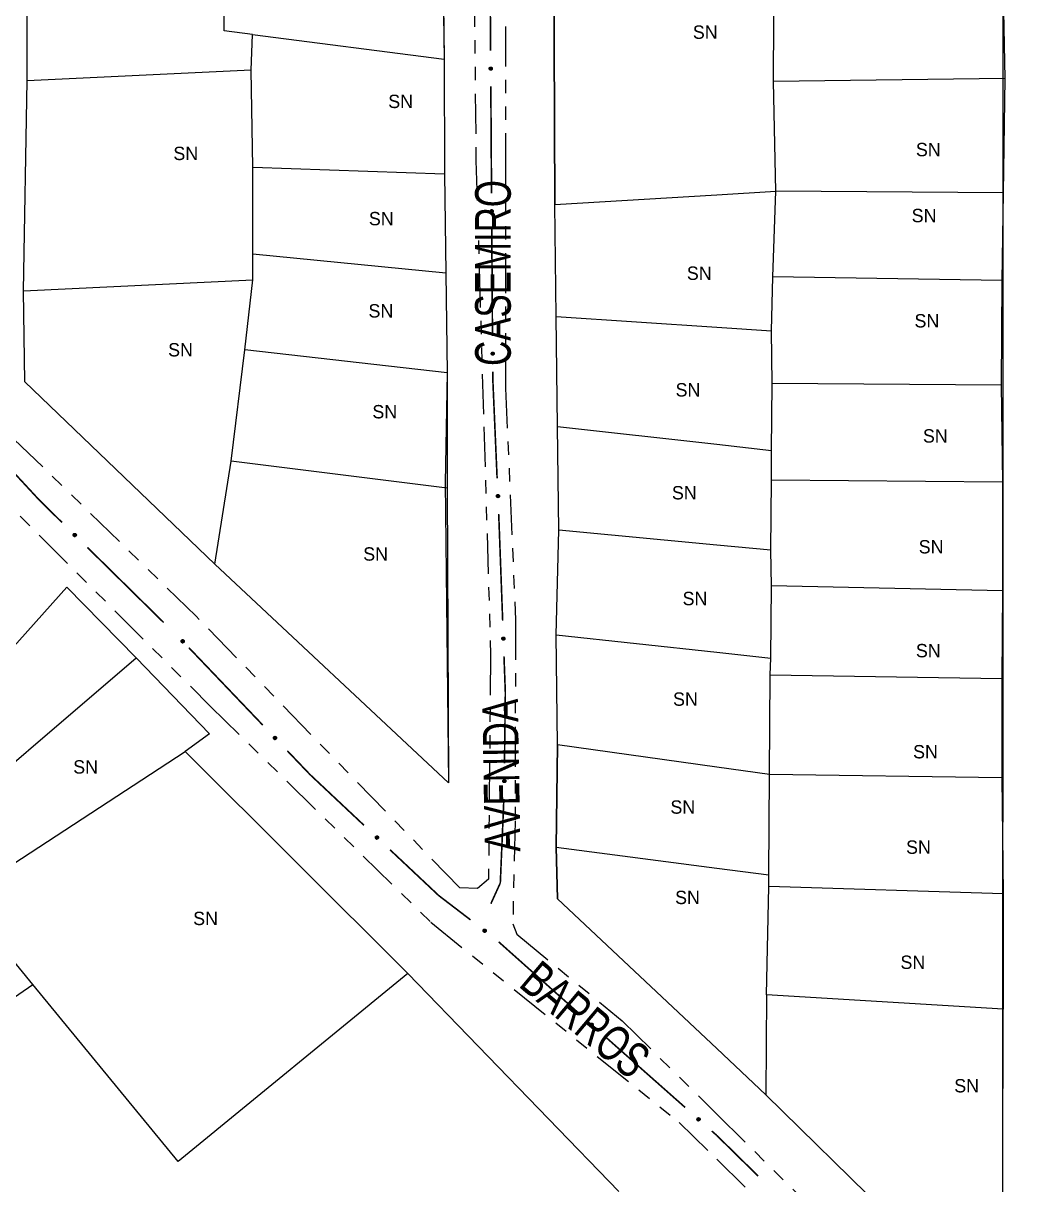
# Model space of a CAD drawing. Extents: x 207981 to 210201, y 4876477 to 4878908.
# Drawn here: x 209197.1 to 209309.6, y 4877688.4 to 4877818.8 of the extents above; entities that cross this region are included whole.
import ezdxf
from ezdxf.enums import TextEntityAlignment as Align

# ---------------------------------------------------------------- set-up
doc = ezdxf.new("R2010")
doc.units = 0
doc.header["$LTSCALE"] = 1.5
doc.header["$MEASUREMENT"] = 0
doc.linetypes.add('TRACO_25', pattern=[8, 3, -1, 1, -1, 1, -1])
for name, color, linetype in [('CD_MALHA_LOTES', 7, 'CONTINUOUS'), ('RU-QUADRA', 210, 'CONTINUOUS'), ('SV-EIXO-RUA-N-PAV', 6, 'CONTINUOUS'), ('SV-RUA-NAO-PAV', 7, 'CONTINUOUS'), ('SV-TXT-RUA-N-PAV', 7, 'CONTINUOUS'), ('Th_NmrPort', 1, 'CONTINUOUS')]:
    doc.layers.add(name, color=color, linetype=linetype)
doc.styles.add('ARIAL', font='ARIAL.SHX')

msp = doc.modelspace()

# ---------------------------------------------------------------- linework, layer by layer
at = {"layer": 'CD_MALHA_LOTES', "linetype": 'Continuous', "flags": 128}
for points in [[(209256.57, 4877835.21), (209256.72, 4877798.42)], [(209197.52, 4877812.28), (209197.52, 4877826.45)], [(209219.62, 4877817.92), (209219.62, 4877826.61)], [(209244.15, 4877827.14), (209244.3, 4877814.72)], [(209306.980725, 4877825.804374), (209307.215031, 4877812.56609)], [(209222.82, 4877817.51), (209219.62, 4877817.92)], [(209222.66, 4877813.5), (209222.82, 4877817.51)], [(209222.82, 4877817.51), (209244.3, 4877814.72)], [(209244.3, 4877814.72), (209244.34, 4877801.84)], [(209222.66, 4877813.5), (209197.52, 4877812.28)], [(209222.85, 4877802.61), (209222.66, 4877813.5)], [(209197.1, 4877788.74), (209197.52, 4877812.28)], [(209307.215031, 4877812.56609), (209281.285178, 4877812.214631)], [(209281.519484, 4877799.913572), (209281.285178, 4877812.214631)], [(209307.215031, 4877812.56609), (209307.058827, 4877799.718317)], [(209222.85, 4877792.85), (209222.85, 4877802.61)], [(209222.85, 4877802.61), (209244.34, 4877801.84)], [(209244.34, 4877801.84), (209244.49, 4877790.72)], [(209256.72, 4877798.42), (209274.900537, 4877799.51494)], [(209274.900537, 4877799.51494), (209281.519484, 4877799.913572)], [(209281.207076, 4877790.30703), (209281.519484, 4877799.913572)], [(209307.058827, 4877799.718317), (209281.519484, 4877799.913572)], [(209307.058827, 4877799.718317), (209306.902623, 4877789.877469)], [(209256.87, 4877785.85), (209256.72, 4877798.42)], [(209222.85, 4877789.96), (209222.85, 4877792.85)], [(209244.49, 4877790.72), (209222.85, 4877792.85)], [(209197.1, 4877788.74), (209222.85, 4877789.96)], [(209221.94, 4877782.11), (209222.85, 4877789.96)], [(209244.49, 4877790.72), (209244.64, 4877779.52)], [(209281.050872, 4877784.254127), (209281.207076, 4877790.30703)], [(209306.902623, 4877789.877469), (209281.207076, 4877790.30703)], [(209306.902623, 4877789.877469), (209306.824521, 4877778.123123)], [(209218.59, 4877758.04), (209197.26, 4877778.53), (209197.1, 4877788.74)], [(209256.87, 4877785.85), (209274.900119, 4877784.66006)], [(209257.02, 4877773.5), (209256.87, 4877785.85)], [(209274.900119, 4877784.66006), (209281.050872, 4877784.254127)], [(209220.42, 4877769.62), (209221.94, 4877782.11)], [(209244.64, 4877779.52), (209221.94, 4877782.11)], [(209244.64, 4877779.52), (209244.64, 4877766.57)], [(209281.050872, 4877770.820589), (209281.128974, 4877778.318378)], [(209306.824521, 4877778.123123), (209281.128974, 4877778.318378)], [(209306.824521, 4877778.123123), (209306.980725, 4877767.266949)], [(209257.02, 4877773.5), (209274.899748, 4877771.506431)], [(209257.18, 4877761.85), (209257.02, 4877773.5)], [(209274.899748, 4877771.506431), (209281.050872, 4877770.820589)], [(209281.050872, 4877767.462204), (209281.050872, 4877770.820589)], [(209218.59, 4877758.04), (209220.42, 4877769.62)], [(209244.64, 4877766.57), (209220.42, 4877769.62)], [(209244.64, 4877766.57), (209244.8, 4877733.5)], [(209280.97277, 4877759.612957), (209281.050872, 4877767.462204)], [(209306.980725, 4877767.266949), (209281.050872, 4877767.462204)], [(209306.980725, 4877767.266949), (209306.980725, 4877755.043991)], [(209256.87, 4877750.11), (209257.18, 4877761.85)], [(209274.899429, 4877760.183984), (209257.18, 4877761.85)], [(209280.97277, 4877759.612957), (209274.899429, 4877760.183984)], [(209281.050872, 4877755.629756), (209280.97277, 4877759.612957)], [(209244.8, 4877733.5), (209218.59, 4877758.04)], [(209181.03, 4877732.06), (209201.98, 4877755.45)], [(209201.98, 4877755.45), (209209.75, 4877747.52)], [(209280.97277, 4877747.507152), (209281.050872, 4877755.629756)], [(209306.980725, 4877755.043991), (209281.050872, 4877755.629756)], [(209306.980725, 4877755.043991), (209306.902623, 4877745.203144)], [(209256.87, 4877750.11), (209274.899091, 4877748.163046)], [(209257.02, 4877737.77), (209256.87, 4877750.11)], [(209274.899091, 4877748.163046), (209280.97277, 4877747.507152)], [(209185.29, 4877726.57), (209209.75, 4877747.52)], [(209209.75, 4877747.52), (209217.98, 4877738.99)], [(209280.894668, 4877745.632704), (209280.97277, 4877747.507152)], [(209280.816566, 4877734.425072), (209280.894668, 4877745.632704)], [(209280.894668, 4877745.632704), (209306.902623, 4877745.203144)], [(209306.902623, 4877745.203144), (209306.902623, 4877734.073613)], [(209217.98, 4877738.99), (209215.24, 4877737.01)], [(209257.02, 4877737.77), (209256.87, 4877726.27)], [(209280.816566, 4877734.425072), (209274.898727, 4877735.256904), (209257.02, 4877737.77)], [(209190.17, 4877720.63), (209215.24, 4877737.01)], [(209215.24, 4877737.01), (209240.23, 4877712.1)], [(209280.738464, 4877723.178389), (209280.816566, 4877734.425072)], [(209306.902623, 4877734.073613), (209280.816566, 4877734.425072)], [(209306.902623, 4877734.073613), (209307.058827, 4877721.030585)], [(209256.87, 4877726.27), (209274.898409, 4877723.934834)], [(209256.87, 4877726.27), (209257.02, 4877720.48)], [(209274.898409, 4877723.934834), (209280.738464, 4877723.178389)], [(209280.738464, 4877721.850655), (209280.738464, 4877723.178389)], [(209198.17, 4877710.88), (209190.17, 4877720.63)], [(209280.504158, 4877709.705799), (209280.738464, 4877721.850655)], [(209307.058827, 4877721.030585), (209280.738464, 4877721.850655)], [(209307.058827, 4877721.030585), (209307.058827, 4877708.104709)], [(209257.02, 4877720.48), (209274.897839, 4877703.690001)], [(209240.23, 4877712.1), (209214.47, 4877690.99)], [(209240.23, 4877712.1), (209263.92, 4877687.64)], [(209165.56, 4877688.4), (209198.17, 4877710.88)], [(209214.47, 4877690.99), (209198.17, 4877710.88)], [(209307.058827, 4877708.104709), (209280.504158, 4877709.705799)], [(209280.426056, 4877698.498167), (209306.980725, 4877672.451161), (209307.058827, 4877708.104709)], [(209274.897839, 4877703.690001), (209280.426056, 4877698.498167)]]:
    msp.add_lwpolyline(points, dxfattribs=at)
at = {"layer": 'CD_MALHA_LOTES', "linetype": 'Continuous'}
for points in [[(209281.285178, 4877812.214631), (209281.36328, 4877826.272986)], [(209281.128974, 4877778.318378), (209281.050872, 4877784.254127)], [(209280.504158, 4877709.705799), (209280.426056, 4877698.498167)]]:
    msp.add_lwpolyline(points, dxfattribs=at)
at = {"layer": 'RU-QUADRA', "linetype": 'Continuous', "flags": 128}
for points in [[(209307.058827, 4877898.946866), (209306.980725, 4877672.451161), (209280.426056, 4877698.498167), (209274.897839, 4877703.690001), (209257.02, 4877720.48), (209256.87, 4877726.27), (209257.02, 4877737.77), (209256.87, 4877750.11), (209257.18, 4877761.85), (209257.02, 4877773.5), (209256.87, 4877785.85), (209256.72, 4877798.42), (209256.57, 4877835.21)], [(209244.148828, 4877827.138334), (209244.301202, 4877814.719869), (209244.339295, 4877801.844283), (209244.491669, 4877790.720995), (209244.644043, 4877779.521521), (209244.441037, 4877767.186908), (209244.796416, 4877733.504632), (209218.59, 4877758.04), (209197.26, 4877778.53), (209197.1, 4877788.74), (209197.52, 4877812.28), (209197.52, 4877826.45)], [(209184.15, 4877657.55), (209165.56, 4877688.4), (209158.63, 4877698.08), (209155.28, 4877703.56), (209181.03, 4877732.06), (209201.98, 4877755.45), (209209.75, 4877747.52), (209217.98, 4877738.99), (209215.24, 4877737.01), (209240.23, 4877712.1), (209263.92, 4877687.64)]]:
    msp.add_lwpolyline(points, dxfattribs=at)
at = {"layer": 'SV-EIXO-RUA-N-PAV', "const_width": 0.18}
for points in [[(209249.487475, 4877821.596262), (209249.526738, 4877815.667547)], [(209249.553228, 4877811.667634), (209249.632696, 4877799.667897)], [(209249.659186, 4877795.667985), (209249.738654, 4877783.668248)], [(209249.765143, 4877779.668336), (209249.77006, 4877778.926004)], [(209249.77006, 4877778.926004), (209250.259061, 4877767.678978)], [(209193.171371, 4877771.413634), (209198.607867, 4877765.544689)], [(209198.607867, 4877765.544689), (209198.914391, 4877765.213783)], [(209198.914391, 4877765.213783), (209201.443247, 4877762.723832)], [(209250.43281, 4877763.682753), (209250.476247, 4877762.683697)], [(209250.476247, 4877762.683697), (209250.476521, 4877762.677396)], [(209250.476521, 4877762.677396), (209250.883416, 4877751.691235)], [(209204.293515, 4877759.917415), (209212.844316, 4877751.498164)], [(209215.672445, 4877748.669949), (209223.958154, 4877739.989682)], [(209251.031462, 4877747.693976), (209251.179509, 4877743.696717)], [(209251.182982, 4877743.602943), (209251.084163, 4877735.697399)], [(209251.179509, 4877743.696717), (209251.182982, 4877743.602943)], [(209226.720057, 4877737.09626), (209228.791484, 4877734.926193)], [(209228.791484, 4877734.926193), (209229.25459, 4877734.441035)], [(209229.25459, 4877734.441035), (209235.323027, 4877728.735667)], [(209251.01628, 4877731.698201), (209250.636337, 4877722.706224)], [(209238.237289, 4877725.995763), (209243.337247, 4877721.20093)], [(209250.617813, 4877722.267814), (209249.557981, 4877719.936184)], [(209250.636337, 4877722.706224), (209250.617813, 4877722.267814)], [(209243.337247, 4877721.20093), (209243.714074, 4877720.846649)], [(209243.714074, 4877720.846649), (209247.275008, 4877718.123581)], [(209250.426155, 4877715.661966), (209259.383149, 4877707.676212)], [(209262.375328, 4877705.021627), (209271.360183, 4877697.067234)], [(209274.355135, 4877694.41577), (209274.895209, 4877693.937637)], [(209275.272946, 4877693.566605), (209274.895209, 4877693.937637)], [(209279.553404, 4877689.362121), (209275.272946, 4877693.566605)]]:
    msp.add_lwpolyline(points, dxfattribs=at)
at = {"layer": 'SV-EIXO-RUA-N-PAV'}
for points in [[(209249.649109, 4877813.811997), (209249.684404, 4877813.77814), (209249.707815, 4877813.741824), (209249.718623, 4877813.705915), (209249.7199, 4877813.671692), (209249.717263, 4877813.636534), (209249.706784, 4877813.601674), (209249.686582, 4877813.56556), (209249.652868, 4877813.529915), (209249.614089, 4877813.508378), (209249.579451, 4877813.495899), (209249.543843, 4877813.492513), (209249.509731, 4877813.495647), (209249.473881, 4877813.50773), (209249.437482, 4877813.528559), (209249.402461, 4877813.563328), (209249.379753, 4877813.599088), (209249.370211, 4877813.634096), (209249.367034, 4877813.669916), (209249.370157, 4877813.705777), (209249.380641, 4877813.739937), (209249.401679, 4877813.776547), (209249.436454, 4877813.810658), (209249.471862, 4877813.833713), (209249.506726, 4877813.843745), (209249.542061, 4877813.846079), (209249.577357, 4877813.843862), (209249.612838, 4877813.834787), (209249.649109, 4877813.811997)], [(209249.755067, 4877797.812348), (209249.790362, 4877797.778491), (209249.813773, 4877797.742175), (209249.824581, 4877797.706266), (209249.825858, 4877797.672043), (209249.823221, 4877797.636885), (209249.812741, 4877797.602025), (209249.79254, 4877797.56591), (209249.758825, 4877797.530266), (209249.720047, 4877797.508729), (209249.685409, 4877797.496249), (209249.649801, 4877797.492864), (209249.615689, 4877797.495998), (209249.579838, 4877797.508081), (209249.54344, 4877797.52891), (209249.508419, 4877797.563679), (209249.485711, 4877797.599439), (209249.476169, 4877797.634447), (209249.472992, 4877797.670266), (209249.476115, 4877797.706128), (209249.486599, 4877797.740288), (209249.507637, 4877797.776898), (209249.542412, 4877797.811009), (209249.57782, 4877797.834064), (209249.612684, 4877797.844095), (209249.648019, 4877797.846429), (209249.683315, 4877797.844213), (209249.718796, 4877797.835138), (209249.755067, 4877797.812348)], [(209249.861025, 4877781.812698), (209249.89632, 4877781.778841), (209249.919731, 4877781.742526), (209249.930539, 4877781.706616), (209249.931816, 4877781.672394), (209249.929179, 4877781.637236), (209249.918699, 4877781.602376), (209249.898498, 4877781.566261), (209249.864783, 4877781.530617), (209249.826005, 4877781.50908), (209249.791367, 4877781.4966), (209249.755759, 4877781.493214), (209249.721647, 4877781.496349), (209249.685796, 4877781.508431), (209249.649398, 4877781.529261), (209249.614377, 4877781.56403), (209249.591669, 4877781.59979), (209249.582127, 4877781.634798), (209249.57895, 4877781.670617), (209249.582073, 4877781.706479), (209249.592557, 4877781.740639), (209249.613595, 4877781.777249), (209249.64837, 4877781.81136), (209249.683778, 4877781.834415), (209249.718642, 4877781.844446), (209249.753977, 4877781.84678), (209249.789273, 4877781.844564), (209249.824754, 4877781.835489), (209249.861025, 4877781.812698)], [(209250.449671, 4877765.829192), (209250.486188, 4877765.796657), (209250.510921, 4877765.761228), (209250.523044, 4877765.725741), (209250.525579, 4877765.691589), (209250.524238, 4877765.656358), (209250.51505, 4877765.621135), (209250.496192, 4877765.584301), (209250.463813, 4877765.54744), (209250.425854, 4877765.52449), (209250.391698, 4877765.510743), (209250.356239, 4877765.506048), (209250.322035, 4877765.507925), (209250.285764, 4877765.518679), (209250.248623, 4877765.538154), (209250.212345, 4877765.57161), (209250.188337, 4877765.60651), (209250.177512, 4877765.641143), (209250.173018, 4877765.676821), (209250.174818, 4877765.712773), (209250.184037, 4877765.747296), (209250.203713, 4877765.784656), (209250.237208, 4877765.820024), (209250.271744, 4877765.844368), (209250.306215, 4877765.855676), (209250.34144, 4877765.859309), (209250.376793, 4877765.858394), (209250.412584, 4877765.850631), (209250.449671, 4877765.829192)], [(209202.843232, 4877761.49987), (209202.892129, 4877761.500942), (209202.934372, 4877761.491865), (209202.967426, 4877761.474153), (209202.992554, 4877761.450885), (209203.01558, 4877761.424186), (209203.032856, 4877761.392145), (209203.044153, 4877761.352337), (209203.045573, 4877761.303294), (209203.03343, 4877761.260631), (209203.017799, 4877761.227296), (209202.995046, 4877761.199697), (209202.968734, 4877761.177763), (209202.934859, 4877761.160918), (209202.894405, 4877761.149864), (209202.845056, 4877761.14963), (209202.803703, 4877761.158813), (209202.772181, 4877761.176784), (209202.74458, 4877761.199835), (209202.721399, 4877761.227374), (209202.704622, 4877761.258924), (209202.693564, 4877761.299675), (209202.693979, 4877761.348385), (209202.702667, 4877761.389734), (209202.720191, 4877761.4215), (209202.743496, 4877761.448163), (209202.769995, 4877761.471583), (209202.80148, 4877761.49029), (209202.843232, 4877761.49987)], [(209214.960903, 4877749.5748), (209215.00981, 4877749.574356), (209215.051752, 4877749.563974), (209215.084241, 4877749.545246), (209215.108635, 4877749.52121), (209215.130823, 4877749.49381), (209215.147097, 4877749.461249), (209215.157155, 4877749.42111), (209215.157054, 4877749.372047), (209215.143594, 4877749.329781), (209215.126938, 4877749.296946), (209215.103339, 4877749.270066), (209215.07636, 4877749.248958), (209215.041979, 4877749.233172), (209215.001202, 4877749.223376), (209214.95187, 4877749.224672), (209214.910821, 4877749.235132), (209214.879872, 4877749.254072), (209214.852998, 4877749.277967), (209214.830682, 4877749.306212), (209214.814891, 4877749.338267), (209214.805102, 4877749.379341), (209214.807026, 4877749.428015), (209214.816992, 4877749.469075), (209214.835492, 4877749.500282), (209214.859613, 4877749.526209), (209214.886825, 4877749.548797), (209214.918874, 4877749.566519), (209214.960903, 4877749.5748)], [(209251.062126, 4877749.840262), (209251.098434, 4877749.807493), (209251.122938, 4877749.771906), (209251.134832, 4877749.736342), (209251.137148, 4877749.702174), (209251.135581, 4877749.666952), (209251.126166, 4877749.631789), (209251.107072, 4877749.595078), (209251.074456, 4877749.558425), (209251.03635, 4877749.535719), (209251.002107, 4877749.522193), (209250.966618, 4877749.517726), (209250.932427, 4877749.519822), (209250.896226, 4877749.53081), (209250.859211, 4877749.550523), (209250.823149, 4877749.584212), (209250.799366, 4877749.619265), (209250.788764, 4877749.653967), (209250.784499, 4877749.689673), (209250.786531, 4877749.725613), (209250.795972, 4877749.760076), (209250.815887, 4877749.797309), (209250.849609, 4877749.832461), (209250.8843, 4877749.856582), (209250.918844, 4877749.867668), (209250.954092, 4877749.871075), (209250.989438, 4877749.869932), (209251.025179, 4877749.861939), (209251.062126, 4877749.840262)], [(209225.319525, 4877738.722911), (209225.368431, 4877738.722467), (209225.410373, 4877738.712085), (209225.442862, 4877738.693357), (209225.467257, 4877738.669321), (209225.489444, 4877738.641921), (209225.505719, 4877738.60936), (209225.515777, 4877738.569221), (209225.515675, 4877738.520158), (209225.502216, 4877738.477891), (209225.485559, 4877738.445057), (209225.461961, 4877738.418177), (209225.434982, 4877738.397069), (209225.400601, 4877738.381282), (209225.359823, 4877738.371487), (209225.310491, 4877738.372783), (209225.269442, 4877738.383243), (209225.238493, 4877738.402183), (209225.21162, 4877738.426078), (209225.189304, 4877738.454323), (209225.173512, 4877738.486377), (209225.163724, 4877738.527451), (209225.165648, 4877738.576125), (209225.175614, 4877738.617186), (209225.194114, 4877738.648393), (209225.218234, 4877738.67432), (209225.245446, 4877738.696908), (209225.277496, 4877738.71463), (209225.319525, 4877738.722911)], [(209251.171032, 4877733.839848), (209251.205674, 4877733.805323), (209251.228386, 4877733.768566), (209251.238505, 4877733.732456), (209251.239127, 4877733.698216), (209251.235818, 4877733.663115), (209251.224674, 4877733.628461), (209251.203786, 4877733.59274), (209251.169396, 4877733.557747), (209251.130213, 4877733.536955), (209251.095343, 4877733.52514), (209251.059676, 4877733.522435), (209251.025631, 4877733.526221), (209250.990018, 4877733.538987), (209250.954024, 4877733.560509), (209250.919674, 4877733.595941), (209250.897655, 4877733.632129), (209250.888784, 4877733.667313), (209250.886292, 4877733.703187), (209250.8901, 4877733.738982), (209250.901235, 4877733.772935), (209250.922969, 4877733.809136), (209250.95839, 4877733.842576), (209250.994232, 4877733.86495), (209251.029282, 4877733.874313), (209251.064656, 4877733.875971), (209251.099902, 4877733.87308), (209251.135203, 4877733.863328), (209251.171032, 4877733.839848)], [(209236.75088, 4877727.544333), (209236.799739, 4877727.546533), (209236.84218, 4877727.538433), (209236.875634, 4877727.521489), (209236.901292, 4877727.498807), (209236.924928, 4877727.472646), (209236.942939, 4877727.441013), (209236.955152, 4877727.401475), (209236.957703, 4877727.352479), (209236.946547, 4877727.309547), (209236.93169, 4877727.27586), (209236.909579, 4877727.247743), (209236.88378, 4877727.225208), (209236.850303, 4877727.207586), (209236.810115, 4877727.195601), (209236.760785, 4877727.194228), (209236.71923, 4877727.202455), (209236.687302, 4877727.219694), (209236.659177, 4877727.242102), (209236.635367, 4877727.269099), (209236.617866, 4877727.300253), (209236.605871, 4877727.340738), (209236.605162, 4877727.389445), (209236.612894, 4877727.430984), (209236.62968, 4877727.463145), (209236.652364, 4877727.490338), (209236.678315, 4877727.514364), (209236.70936, 4877727.533793), (209236.75088, 4877727.544333)], [(209248.816458, 4877717.083403), (209248.864841, 4877717.090553), (209248.907886, 4877717.086805), (209248.942888, 4877717.073345), (209248.970716, 4877717.053386), (209248.996887, 4877717.029761), (209249.018017, 4877717.00012), (209249.034181, 4877716.962027), (209249.041695, 4877716.913543), (209249.034957, 4877716.8697), (209249.023597, 4877716.834679), (209249.004455, 4877716.804462), (209248.981078, 4877716.779424), (209248.949564, 4877716.758493), (209248.9108, 4877716.742489), (209248.861865, 4877716.736114), (209248.81969, 4877716.740078), (209248.786176, 4877716.753986), (209248.755921, 4877716.773421), (209248.729492, 4877716.797862), (209248.708918, 4877716.827077), (209248.692874, 4877716.866135), (209248.687222, 4877716.914518), (209248.690696, 4877716.956627), (209248.704129, 4877716.990327), (209248.723935, 4877717.019683), (209248.747312, 4877717.04622), (209248.776223, 4877717.068701), (209248.816458, 4877717.083403)], [(209260.843241, 4877706.525022), (209260.892013, 4877706.528683), (209260.934678, 4877706.521856), (209260.968624, 4877706.505921), (209260.994949, 4877706.484017), (209261.019357, 4877706.458575), (209261.038307, 4877706.427495), (209261.051697, 4877706.388341), (209261.055713, 4877706.339442), (209261.045848, 4877706.296196), (209261.032005, 4877706.262079), (209261.010746, 4877706.233314), (209260.985633, 4877706.210017), (209260.952698, 4877706.191401), (209260.912886, 4877706.178218), (209260.863619, 4877706.17537), (209260.821837, 4877706.182349), (209260.789408, 4877706.198625), (209260.760624, 4877706.220181), (209260.736017, 4877706.246454), (209260.717592, 4877706.27707), (209260.704391, 4877706.317178), (209260.702224, 4877706.365842), (209260.708709, 4877706.407593), (209260.724526, 4877706.440243), (209260.746386, 4877706.468103), (209260.771606, 4877706.492894), (209260.802055, 4877706.513243), (209260.843241, 4877706.525022)], [(209272.823049, 4877695.919164), (209272.87182, 4877695.922825), (209272.914485, 4877695.915999), (209272.948431, 4877695.900063), (209272.974757, 4877695.878159), (209272.999165, 4877695.852718), (209273.018114, 4877695.821637), (209273.031505, 4877695.782483), (209273.035521, 4877695.733585), (209273.025655, 4877695.690338), (209273.011813, 4877695.656222), (209272.990553, 4877695.627456), (209272.96544, 4877695.604159), (209272.932505, 4877695.585543), (209272.892694, 4877695.572361), (209272.843427, 4877695.569512), (209272.801645, 4877695.576492), (209272.769215, 4877695.592768), (209272.740432, 4877695.614324), (209272.715824, 4877695.640596), (209272.697399, 4877695.671213), (209272.684198, 4877695.71132), (209272.682031, 4877695.759984), (209272.688517, 4877695.801736), (209272.704333, 4877695.834385), (209272.726193, 4877695.862245), (209272.751413, 4877695.887037), (209272.781863, 4877695.907386), (209272.823049, 4877695.919164)]]:
    msp.add_lwpolyline(points, close=True, dxfattribs=at)
for points in [[(209249.370157, 4877813.705777), (209249.379753, 4877813.599088)], [(209249.376063, 4877813.718522), (209249.390575, 4877813.587621)], [(209249.380641, 4877813.739937), (209249.402461, 4877813.563328)], [(209249.393575, 4877813.752751), (209249.419456, 4877813.553698)], [(209249.401679, 4877813.776547), (209249.437482, 4877813.528559)], [(209249.420621, 4877813.789773), (209249.455149, 4877813.521185)], [(209249.436454, 4877813.810658), (209249.473881, 4877813.50773)], [(209249.45317, 4877813.820009), (209249.490726, 4877813.506411)], [(209249.471862, 4877813.833713), (209249.509731, 4877813.495647)], [(209249.488548, 4877813.835253), (209249.526266, 4877813.497094)], [(209249.506726, 4877813.843745), (209249.543843, 4877813.492513)], [(209249.523979, 4877813.842311), (209249.559022, 4877813.495947)], [(209249.542061, 4877813.846079), (209249.579451, 4877813.495899)], [(209249.56083, 4877813.84119), (209249.59852, 4877813.507125)], [(209249.577357, 4877813.843862), (209249.614089, 4877813.508378)], [(209249.594987, 4877813.834594), (209249.633889, 4877813.523733)], [(209249.612838, 4877813.834787), (209249.652868, 4877813.529915)], [(209249.629181, 4877813.822539), (209249.66782, 4877813.551249)], [(209249.649109, 4877813.811997), (209249.686582, 4877813.56556)], [(209249.667585, 4877813.792773), (209249.696213, 4877813.591009)], [(209249.684404, 4877813.77814), (209249.706784, 4877813.601674)], [(209249.697839, 4877813.757495), (209249.710978, 4877813.62795)], [(209249.707815, 4877813.741824), (209249.717263, 4877813.636534)], [(209249.476115, 4877797.706128), (209249.485711, 4877797.599439)], [(209249.482021, 4877797.718872), (209249.496533, 4877797.587972)], [(209249.486599, 4877797.740288), (209249.508419, 4877797.563679)], [(209249.499533, 4877797.753102), (209249.525414, 4877797.554049)], [(209249.507637, 4877797.776898), (209249.54344, 4877797.52891)], [(209249.526579, 4877797.790124), (209249.561107, 4877797.521536)], [(209249.542412, 4877797.811009), (209249.579838, 4877797.508081)], [(209249.559128, 4877797.82036), (209249.596683, 4877797.506762)], [(209249.57782, 4877797.834064), (209249.615689, 4877797.495998)], [(209249.594506, 4877797.835604), (209249.632224, 4877797.497445)], [(209249.612684, 4877797.844095), (209249.649801, 4877797.492864)], [(209249.629937, 4877797.842662), (209249.66498, 4877797.496297)], [(209249.648019, 4877797.846429), (209249.685409, 4877797.496249)], [(209249.666788, 4877797.841541), (209249.704478, 4877797.507475)], [(209249.683315, 4877797.844213), (209249.720047, 4877797.508729)], [(209249.700945, 4877797.834945), (209249.739847, 4877797.524084)], [(209249.718796, 4877797.835138), (209249.758825, 4877797.530266)], [(209249.735139, 4877797.82289), (209249.773778, 4877797.5516)], [(209249.755067, 4877797.812348), (209249.79254, 4877797.56591)], [(209249.773543, 4877797.793124), (209249.802171, 4877797.59136)], [(209249.790362, 4877797.778491), (209249.812741, 4877797.602025)], [(209249.803797, 4877797.757846), (209249.816936, 4877797.628301)], [(209249.813773, 4877797.742175), (209249.823221, 4877797.636885)], [(209249.718642, 4877781.844446), (209249.755759, 4877781.493214)], [(209249.735895, 4877781.843013), (209249.770938, 4877781.496648)], [(209249.753977, 4877781.84678), (209249.791367, 4877781.4966)], [(209249.772746, 4877781.841892), (209249.810436, 4877781.507826)], [(209249.789273, 4877781.844564), (209249.826005, 4877781.50908)], [(209249.582073, 4877781.706479), (209249.591669, 4877781.59979)], [(209249.587979, 4877781.719223), (209249.602491, 4877781.588322)], [(209249.592557, 4877781.740639), (209249.614377, 4877781.56403)], [(209249.605491, 4877781.753453), (209249.631372, 4877781.5544)], [(209249.613595, 4877781.777249), (209249.649398, 4877781.529261)], [(209249.632537, 4877781.790475), (209249.667065, 4877781.521887)], [(209249.64837, 4877781.81136), (209249.685796, 4877781.508431)], [(209249.665086, 4877781.820711), (209249.702641, 4877781.507112)], [(209249.683778, 4877781.834415), (209249.721647, 4877781.496349)], [(209249.700464, 4877781.835955), (209249.738181, 4877781.497796)], [(209249.806903, 4877781.835295), (209249.845805, 4877781.524435)], [(209249.824754, 4877781.835489), (209249.864783, 4877781.530617)], [(209249.841097, 4877781.823241), (209249.879736, 4877781.551951)], [(209249.861025, 4877781.812698), (209249.898498, 4877781.566261)], [(209249.879501, 4877781.793475), (209249.908129, 4877781.591711)], [(209249.89632, 4877781.778841), (209249.918699, 4877781.602376)], [(209249.909755, 4877781.758197), (209249.922894, 4877781.628652)], [(209249.919731, 4877781.742526), (209249.929179, 4877781.637236)], [(209250.174818, 4877765.712773), (209250.188337, 4877765.60651)], [(209250.180251, 4877765.725726), (209250.199574, 4877765.595449)], [(209250.184037, 4877765.747296), (209250.212345, 4877765.57161)], [(209250.196491, 4877765.760578), (209250.229683, 4877765.562612)], [(209250.203713, 4877765.784656), (209250.248623, 4877765.538154)], [(209250.222156, 4877765.798571), (209250.26655, 4877765.531436)], [(209250.237208, 4877765.820024), (209250.285764, 4877765.518679)], [(209250.253569, 4877765.829984), (209250.302646, 4877765.517981)], [(209250.271744, 4877765.844368), (209250.322035, 4877765.507925)], [(209250.288362, 4877765.846521), (209250.338505, 4877765.50998)], [(209250.306215, 4877765.855676), (209250.356239, 4877765.506048)], [(209250.323509, 4877765.854878), (209250.371282, 4877765.510039)], [(209250.34144, 4877765.859309), (209250.391698, 4877765.510743)], [(209250.360376, 4877765.855115), (209250.410341, 4877765.522664)], [(209250.376793, 4877765.858394), (209250.425854, 4877765.52449)], [(209250.394753, 4877765.849781), (209250.445074, 4877765.540564)], [(209250.412584, 4877765.850631), (209250.463813, 4877765.54744)], [(209250.429367, 4877765.838993), (209250.47797, 4877765.56931)], [(209250.449671, 4877765.829192), (209250.496192, 4877765.584301)], [(209250.468842, 4877765.810662), (209250.504879, 4877765.610089)], [(209250.486188, 4877765.796657), (209250.51505, 4877765.621135)], [(209250.500374, 4877765.776522), (209250.518274, 4877765.647548)], [(209250.510921, 4877765.761228), (209250.524238, 4877765.656358)], [(209202.693564, 4877761.299675), (209202.894405, 4877761.149864)], [(209202.693979, 4877761.348385), (209202.934859, 4877761.160918)], [(209202.697581, 4877761.322426), (209202.912103, 4877761.157162)], [(209202.699167, 4877761.366823), (209202.94769, 4877761.171912)], [(209202.702667, 4877761.389734), (209202.968734, 4877761.177763)], [(209202.704622, 4877761.258924), (209202.845056, 4877761.14963)], [(209202.704686, 4877761.277131), (209202.863877, 4877761.154859)], [(209202.713362, 4877761.402634), (209202.979387, 4877761.19049)], [(209202.716549, 4877761.240557), (209202.819464, 4877761.158374)], [(209202.720191, 4877761.4215), (209202.995046, 4877761.199697)], [(209202.721399, 4877761.227374), (209202.803703, 4877761.158813)], [(209202.733392, 4877761.432701), (209203.003336, 4877761.212868)], [(209202.743496, 4877761.448163), (209203.017799, 4877761.227296)], [(209202.760213, 4877761.457996), (209203.023321, 4877761.248724)], [(209202.769995, 4877761.471583), (209203.03343, 4877761.260631)], [(209202.789008, 4877761.477517), (209203.036544, 4877761.285493)], [(209202.80148, 4877761.49029), (209203.045573, 4877761.303294)], [(209202.821693, 4877761.493209), (209203.041032, 4877761.328948)], [(209202.843232, 4877761.49987), (209203.044153, 4877761.352337)], [(209202.86989, 4877761.499372), (209203.032939, 4877761.37713)], [(209202.892129, 4877761.500942), (209203.032856, 4877761.392145)], [(209202.916232, 4877761.495871), (209203.017218, 4877761.413674)], [(209202.934372, 4877761.491865), (209203.01558, 4877761.424186)], [(209214.805102, 4877749.379341), (209215.001202, 4877749.223376)], [(209214.807026, 4877749.428015), (209215.041979, 4877749.233172)], [(209214.809822, 4877749.401956), (209215.019118, 4877749.230123)], [(209214.812783, 4877749.446283), (209215.055145, 4877749.243762)], [(209214.814891, 4877749.338267), (209214.95187, 4877749.224672)], [(209214.81552, 4877749.356463), (209214.970843, 4877749.229315)], [(209214.816992, 4877749.469075), (209215.07636, 4877749.248958)], [(209214.826243, 4877749.319539), (209214.926561, 4877749.234205)], [(209214.828082, 4877749.481637), (209215.087403, 4877749.261349)], [(209214.830682, 4877749.306212), (209214.910821, 4877749.235132)], [(209214.835492, 4877749.500282), (209215.103339, 4877749.270066)], [(209214.849034, 4877749.511069), (209215.112034, 4877749.282974)], [(209214.859613, 4877749.526209), (209215.126938, 4877749.296946)], [(209214.876626, 4877749.53552), (209215.133121, 4877749.318193)], [(209214.886825, 4877749.548797), (209215.143594, 4877749.329781)], [(209214.906013, 4877749.554139), (209215.147478, 4877749.354534)], [(209214.918874, 4877749.566519), (209215.157054, 4877749.372047)], [(209214.939169, 4877749.56881), (209215.15331, 4877749.397829)], [(209214.960903, 4877749.5748), (209215.157155, 4877749.42111)], [(209214.987533, 4877749.573476), (209215.146715, 4877749.446238)], [(209215.00981, 4877749.574356), (209215.147097, 4877749.461249)], [(209215.033744, 4877749.568541), (209215.132134, 4877749.483252)], [(209215.051752, 4877749.563974), (209215.130823, 4877749.49381)], [(209250.786531, 4877749.725613), (209250.799366, 4877749.619265)], [(209250.792047, 4877749.738531), (209250.810531, 4877749.608132)], [(209250.795972, 4877749.760076), (209250.823149, 4877749.584212)], [(209250.808511, 4877749.773278), (209250.840429, 4877749.575103)], [(209250.815887, 4877749.797309), (209250.859211, 4877749.550523)], [(209250.834419, 4877749.811104), (209250.877094, 4877749.54369)], [(209250.849609, 4877749.832461), (209250.896226, 4877749.53081)], [(209250.866034, 4877749.842315), (209250.913103, 4877749.530003)], [(209250.8843, 4877749.856582), (209250.932427, 4877749.519822)], [(209250.900932, 4877749.858628), (209250.94891, 4877749.521771)], [(209250.918844, 4877749.867668), (209250.966618, 4877749.517726)], [(209250.936133, 4877749.866759), (209250.981687, 4877749.52162)], [(209250.954092, 4877749.871075), (209251.002107, 4877749.522193)], [(209250.973, 4877749.866759), (209251.020827, 4877749.533993)], [(209250.989438, 4877749.869932), (209251.03635, 4877749.535719)], [(209251.007342, 4877749.861204), (209251.055674, 4877749.551669)], [(209251.025179, 4877749.861939), (209251.074456, 4877749.558425)], [(209251.041886, 4877749.850194), (209251.088753, 4877749.580204)], [(209251.062126, 4877749.840262), (209251.107072, 4877749.595078)], [(209251.081178, 4877749.821609), (209251.115924, 4877749.620808)], [(209251.098434, 4877749.807493), (209251.126166, 4877749.631789)], [(209251.11249, 4877749.787267), (209251.12956, 4877749.658181)], [(209251.122938, 4877749.771906), (209251.135581, 4877749.666952)], [(209225.163724, 4877738.527451), (209225.359823, 4877738.371487)], [(209225.165648, 4877738.576125), (209225.400601, 4877738.381282)], [(209225.168444, 4877738.550067), (209225.37774, 4877738.378233)], [(209225.171405, 4877738.594394), (209225.413767, 4877738.391872)], [(209225.173512, 4877738.486377), (209225.310491, 4877738.372783)], [(209225.174141, 4877738.504574), (209225.329465, 4877738.377426)], [(209225.175614, 4877738.617186), (209225.434982, 4877738.397069)], [(209225.184864, 4877738.46765), (209225.285183, 4877738.382316)], [(209225.186704, 4877738.629748), (209225.446025, 4877738.409459)], [(209225.189304, 4877738.454323), (209225.269442, 4877738.383243)], [(209225.194114, 4877738.648393), (209225.461961, 4877738.418177)], [(209225.207656, 4877738.659179), (209225.470656, 4877738.431085)], [(209225.218234, 4877738.67432), (209225.485559, 4877738.445057)], [(209225.235248, 4877738.683631), (209225.491742, 4877738.466304)], [(209225.245446, 4877738.696908), (209225.502216, 4877738.477891)], [(209225.264635, 4877738.70225), (209225.506099, 4877738.502645)], [(209225.277496, 4877738.71463), (209225.515675, 4877738.520158)], [(209225.29779, 4877738.716921), (209225.511932, 4877738.545939)], [(209225.319525, 4877738.722911), (209225.515777, 4877738.569221)], [(209225.346155, 4877738.721587), (209225.505337, 4877738.594349)], [(209225.368431, 4877738.722467), (209225.505719, 4877738.60936)], [(209225.392366, 4877738.716652), (209225.490755, 4877738.631363)], [(209225.410373, 4877738.712085), (209225.489444, 4877738.641921)], [(209250.8901, 4877733.738982), (209250.897655, 4877733.632129)], [(209250.896249, 4877733.751611), (209250.908255, 4877733.620456)], [(209250.901235, 4877733.772935), (209250.919674, 4877733.595941)], [(209250.914412, 4877733.7855), (209250.936482, 4877733.585988)], [(209250.922969, 4877733.809136), (209250.954024, 4877733.560509)], [(209250.942161, 4877733.821998), (209250.971547, 4877733.552798)], [(209250.95839, 4877733.842576), (209250.990018, 4877733.538987)], [(209250.975282, 4877733.851606), (209251.006835, 4877733.537346)], [(209250.994232, 4877733.86495), (209251.025631, 4877733.526221)], [(209251.010945, 4877733.866171), (209251.04219, 4877733.527352)], [(209251.029282, 4877733.874313), (209251.059676, 4877733.522435)], [(209251.046505, 4877733.872549), (209251.074919, 4877733.525578)], [(209251.064656, 4877733.875971), (209251.095343, 4877733.52514)], [(209251.083327, 4877733.870724), (209251.114623, 4877733.535999)], [(209251.099902, 4877733.87308), (209251.130213, 4877733.536955)], [(209251.117352, 4877733.863476), (209251.150303, 4877733.551929)], [(209251.135203, 4877733.863328), (209251.169396, 4877733.557747)], [(209251.151309, 4877733.85077), (209251.184754, 4877733.578791)], [(209251.171032, 4877733.839848), (209251.203786, 4877733.59274)], [(209251.189138, 4877733.820275), (209251.213902, 4877733.618)], [(209251.205674, 4877733.805323), (209251.224674, 4877733.628461)], [(209251.218711, 4877733.784425), (209251.229371, 4877733.654652)], [(209251.228386, 4877733.768566), (209251.235818, 4877733.663115)], [(209236.605162, 4877727.389445), (209236.850303, 4877727.207586)], [(209236.605871, 4877727.340738), (209236.810115, 4877727.195601)], [(209236.609362, 4877727.363576), (209236.82764, 4877727.203306)], [(209236.609923, 4877727.407998), (209236.862877, 4877727.218872)], [(209236.612894, 4877727.430984), (209236.88378, 4877727.225208)], [(209236.61751, 4877727.318457), (209236.779479, 4877727.19989)], [(209236.617866, 4877727.300253), (209236.760785, 4877727.194228)], [(209236.623288, 4877727.444127), (209236.894137, 4877727.238178)], [(209236.62968, 4877727.463145), (209236.909579, 4877727.247743)], [(209236.630213, 4877727.282166), (209236.734998, 4877727.20238)], [(209236.635367, 4877727.269099), (209236.71923, 4877727.202455)], [(209236.642619, 4877727.474648), (209236.917564, 4877727.261102)], [(209236.652364, 4877727.490338), (209236.93169, 4877727.27586)], [(209236.668849, 4877727.500555), (209236.936716, 4877727.29741)], [(209236.678315, 4877727.514364), (209236.946547, 4877727.309547)], [(209236.697186, 4877727.520735), (209236.949087, 4877727.334474)], [(209236.70936, 4877727.533793), (209236.957703, 4877727.352479)], [(209236.7295, 4877727.537177), (209236.952571, 4877727.37802)], [(209236.75088, 4877727.544333), (209236.955152, 4877727.401475)], [(209236.777542, 4877727.54445), (209236.943369, 4877727.426003)], [(209236.799739, 4877727.546533), (209236.942939, 4877727.441013)], [(209236.823953, 4877727.54202), (209236.926808, 4877727.462174)], [(209236.84218, 4877727.538433), (209236.924928, 4877727.472646)], [(209248.687222, 4877716.914518), (209248.949564, 4877716.758493)], [(209248.690074, 4877716.933458), (209248.960927, 4877716.770998)], [(209248.690696, 4877716.956627), (209248.981078, 4877716.779424)], [(209248.692874, 4877716.866135), (209248.9108, 4877716.742489)], [(209248.694028, 4877716.889209), (209248.927453, 4877716.751934)], [(209248.699702, 4877716.970758), (209248.990065, 4877716.793378)], [(209248.704129, 4877716.990327), (209249.004455, 4877716.804462)], [(209248.706716, 4877716.845151), (209248.879888, 4877716.743645)], [(209248.708918, 4877716.827077), (209248.861865, 4877716.736114)], [(209248.715834, 4877717.003084), (209249.011042, 4877716.818563)], [(209248.723038, 4877716.810338), (209248.835383, 4877716.741605)], [(209248.723935, 4877717.019683), (209249.023597, 4877716.834679)], [(209248.729492, 4877716.797862), (209248.81969, 4877716.740078)], [(209248.739297, 4877717.031521), (209249.026408, 4877716.856628)], [(209248.747312, 4877717.04622), (209249.034957, 4877716.8697)], [(209248.765439, 4877717.054475), (209249.034952, 4877716.894756)], [(209248.776223, 4877717.068701), (209249.041695, 4877716.913543)], [(209248.795916, 4877717.074113), (209249.033996, 4877716.938432)], [(209248.816458, 4877717.083403), (209249.034181, 4877716.962027)], [(209248.842971, 4877717.086227), (209249.019968, 4877716.985231)], [(209248.864841, 4877717.090553), (209249.018017, 4877717.00012)], [(209248.889388, 4877717.088522), (209248.99982, 4877717.019534)], [(209248.907886, 4877717.086805), (209248.996887, 4877717.029761)], [(209260.702224, 4877706.365842), (209260.952698, 4877706.191401)], [(209260.704391, 4877706.317178), (209260.912886, 4877706.178218)], [(209260.706428, 4877706.384529), (209260.964929, 4877706.203058)], [(209260.707196, 4877706.34011), (209260.930173, 4877706.186444)], [(209260.708709, 4877706.407593), (209260.985633, 4877706.210017)], [(209260.716692, 4877706.295255), (209260.882136, 4877706.181589)], [(209260.717592, 4877706.27707), (209260.863619, 4877706.17537)], [(209260.718706, 4877706.421042), (209260.995597, 4877706.22329)], [(209260.724526, 4877706.440243), (209261.010746, 4877706.233314)], [(209260.730475, 4877706.259361), (209260.8376, 4877706.182746)], [(209260.736017, 4877706.246454), (209260.821837, 4877706.182349)], [(209260.737115, 4877706.452128), (209261.018327, 4877706.246906)], [(209260.746386, 4877706.468103), (209261.032005, 4877706.262079)], [(209260.762558, 4877706.478808), (209261.036384, 4877706.28377)], [(209260.771606, 4877706.492894), (209261.045848, 4877706.296196)], [(209260.790278, 4877706.499827), (209261.047641, 4877706.321187)], [(209260.802055, 4877706.513243), (209261.055713, 4877706.339442)], [(209260.822086, 4877706.517229), (209261.04982, 4877706.364819)], [(209260.843241, 4877706.525022), (209261.051697, 4877706.388341)], [(209260.869888, 4877706.525937), (209261.039186, 4877706.412505)], [(209260.892013, 4877706.528683), (209261.038307, 4877706.427495)], [(209260.916351, 4877706.524896), (209261.02155, 4877706.448164)], [(209260.934678, 4877706.521856), (209261.019357, 4877706.458575)], [(209272.688517, 4877695.801736), (209272.96544, 4877695.604159)], [(209272.698514, 4877695.815184), (209272.975405, 4877695.617433)], [(209272.704333, 4877695.834385), (209272.990553, 4877695.627456)], [(209272.716922, 4877695.84627), (209272.998134, 4877695.641048)], [(209272.726193, 4877695.862245), (209273.011813, 4877695.656222)], [(209272.742365, 4877695.872951), (209273.016191, 4877695.677913)], [(209272.751413, 4877695.887037), (209273.025655, 4877695.690338)], [(209272.770086, 4877695.89397), (209273.027448, 4877695.71533)], [(209272.781863, 4877695.907386), (209273.035521, 4877695.733585)], [(209272.801893, 4877695.911371), (209273.029627, 4877695.758962)], [(209272.823049, 4877695.919164), (209273.031505, 4877695.782483)], [(209272.849696, 4877695.920079), (209273.018993, 4877695.806647)], [(209272.87182, 4877695.922825), (209273.018114, 4877695.821637)], [(209272.896158, 4877695.919039), (209273.001357, 4877695.842307)], [(209272.914485, 4877695.915999), (209272.999165, 4877695.852718)], [(209272.682031, 4877695.759984), (209272.932505, 4877695.585543)], [(209272.684198, 4877695.71132), (209272.892694, 4877695.572361)], [(209272.686235, 4877695.778671), (209272.944736, 4877695.597201)], [(209272.687004, 4877695.734252), (209272.909981, 4877695.580587)], [(209272.696499, 4877695.689398), (209272.861944, 4877695.575731)], [(209272.697399, 4877695.671213), (209272.843427, 4877695.569512)], [(209272.710282, 4877695.653504), (209272.817408, 4877695.576889)], [(209272.715824, 4877695.640596), (209272.801645, 4877695.576492)]]:
    msp.add_lwpolyline(points, dxfattribs=at)
at = {"layer": 'SV-RUA-NAO-PAV', "linetype": 'TRACO_25'}
for points in [[(209054.452263, 4877907.484592, 3.781192), (209075.682767, 4877884.882736, 5.092766), (209095.281793, 4877864.63729, 4.342556), (209131.214148, 4877828.664905, 6.188984), (209159.034727, 4877802.761406, 7.960557), (209181.89898, 4877778.268277, 8.235026), (209218.108545, 4877742.07497, 8.634254), (209242.814751, 4877717.853263, 8.908723), (209270.690246, 4877695.389201, 9.507564), (209274.897488, 4877691.257963, 10.355923)], [(209248.559203, 4877907.4788, 8.433567), (209247.105478, 4877894.423721, 8.780021), (209246.980534, 4877881.054776, 8.780021), (209247.831528, 4877866.752934, 9.482613), (209247.574044, 4877834.85395, 9.931744), (209247.884873, 4877803.360526, 9.707178), (209248.773356, 4877773.468869, 9.332902), (209249.531166, 4877747.861643, 9.282998), (209249.285723, 4877722.690841, 8.883771), (209248.052282, 4877721.654287, 8.883771), (209246.08143, 4877721.705251, 8.883771), (209216.47991, 4877752.22212, 8.509495), (209193.640465, 4877774.429715, 8.459592)], [(209252.009183, 4877907.4788, 9.37394), (209249.911345, 4877893.993283, 9.37394), (209250.052631, 4877885.748197, 9.37394), (209249.604346, 4877878.056134, 9.682226), (209250.909423, 4877862.130301, 9.757081), (209251.223174, 4877830.412644, 9.981647), (209251.20572, 4877804.97049, 9.806985), (209251.210679, 4877777.809219, 9.532516), (209252.322778, 4877751.807571, 9.432709), (209252.268295, 4877729.205696, 9.357854), (209252.019723, 4877717.665359, 9.108336), (209252.483822, 4877716.499785, 9.108336), (209264.306715, 4877706.79964, 8.983578), (209274.897631, 4877696.325589, 8.983578)], [(209274.897631, 4877696.325589, 8.983578), (209304.882033, 4877666.672051, 10.181261), (209309.567245, 4877666.927959, 10.455729), (209310.899571, 4877681.421779, 10.455729), (209311.799792, 4877723.320901, 9.782033), (209312.386403, 4877760.581367, 9.30795), (209311.049151, 4877813.417685, 8.883771), (209310.245835, 4877859.731762, 8.659205), (209309.949855, 4877878.708126, 8.659205), (209310.208385, 4877900.98694, 8.458314), (209310.375237, 4877907.477744, 8.458314)], [(209274.897488, 4877691.257963, 10.355923), (209296.86218, 4877669.690069, 10.355923), (209301.718018, 4877662.597034, 10.530585), (209301.598117, 4877656.490517, 10.780102), (209296.597172, 4877647.932886, 11.029619), (209274.895643, 4877625.715071, 11.129426)]]:
    msp.add_polyline3d(points, dxfattribs=at)

# ---------------------------------------------------------------- texts
at = {"layer": 'SV-TXT-RUA-N-PAV', "style": 'ARIAL', "width": 0.7}
for s, rotation, p in [('CASEMIRO', 90, (209251.791165, 4877780.294074)), ('AVENIDA', 91, (209252.881252, 4877725.789708)), ('BARROS', 320, (209252.551788, 4877710.712004))]:
    msp.add_text(s, height=4, rotation=rotation, dxfattribs=at).set_placement(p)
at = {"layer": 'Th_NmrPort', "color": 1}
for p in [(209272.218423, 4877817.760692), (209238.043333, 4877809.99), (209297.248752, 4877804.581349), (209213.933333, 4877804.15), (209235.866667, 4877796.83), (209296.77614, 4877797.177094), (209271.546204, 4877790.705552), (209235.823333, 4877786.48), (209297.091214, 4877785.361793), (209213.343333, 4877782.11), (209270.280928, 4877777.614817), (209236.263333, 4877775.16), (209298.036438, 4877772.44373), (209269.875013, 4877766.06237), (209235.233333, 4877759.19), (209297.563826, 4877759.99828), (209271.067859, 4877754.192376), (209297.248752, 4877748.340516), (209269.997242, 4877742.902225), (209296.933677, 4877736.997827), (209202.691423, 4877735.293914), (209269.705255, 4877730.784779), (209296.14599, 4877726.285287), (209270.230533, 4877720.642037), (209216.151423, 4877718.283914), (209295.515841, 4877713.367225), (209301.553131, 4877699.503938)]:
    msp.add_text('SN', height=1.5, dxfattribs=at).set_placement(p, align=Align.MIDDLE_LEFT)

doc.saveas('drawing.dxf')
